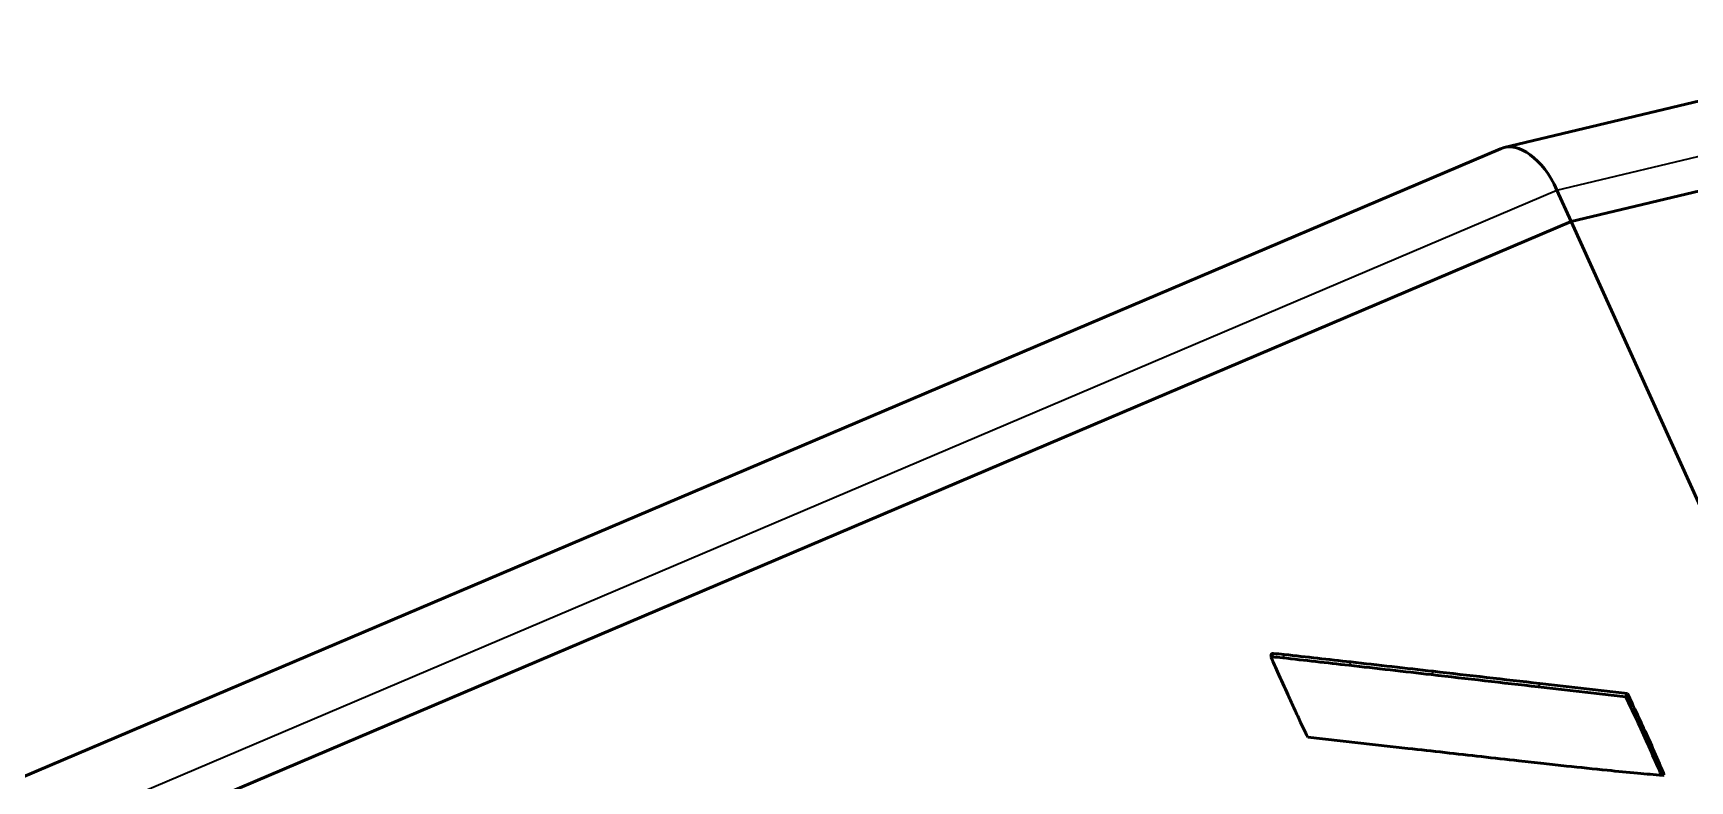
# Model space of a CAD drawing. Header units: inches. Extents: x -20.7 to 49, y -43 to 17.2.
# Drawn here: x 40.21 to 45.81, y -35.36 to -32.83 of the extents above; entities that cross this region are included whole.
import ezdxf

# ---------------------------------------------------------------- set-up
doc = ezdxf.new("R2010")
doc.units = ezdxf.units.IN
doc.header["$MEASUREMENT"] = 0
doc.layers.add('Visible (ANSI)', color=7, linetype='Continuous', lineweight=50)
doc.layers.add('Visible Narrow (ANSI)', color=7, linetype='Continuous', lineweight=35)

msp = doc.modelspace()

# ---------------------------------------------------------------- linework, layer by layer
at = {"layer": 'Visible (ANSI)'}
for p, q in [((45.17876914917176, -33.21849583435623), (46.79683941210926, -32.83154029884162)), ((45.40561047673761, -33.46874794693243), (47.11038489363611, -33.06105743278568)), ((45.40561047673764, -33.46874794693246), (47.11038489363612, -33.0610574327857)), ((37.09776357228964, -36.654455913414), (45.16682584386283, -33.22243310951301)), ((45.40561047673764, -33.46874794693246), (45.35739217471433, -33.36216893979913)), ((37.1836755626571, -36.96579223381616), (45.40561047673761, -33.46874794693243)), ((37.18367556265713, -36.96579223381617), (45.40561047673764, -33.46874794693246)), ((46.75572293338976, -36.45296014666563), (45.40561047673761, -33.46874794693243)), ((44.392976902065, -34.93035323247435), (44.39088107720572, -34.93471712820623)), ((45.29377054182771, -35.04229541227657), (45.59006659987312, -35.07637358283996)), ((45.29918894987118, -35.03101328265115), (45.59548500791659, -35.06509145321454)), ((45.59548500791659, -35.06509145321454), (45.59006659987312, -35.07637358283996)), ((45.59006659987312, -35.07637358283996), (45.6070107437057, -35.11169249393373)), ((45.59548500791659, -35.06509145321454), (45.61242915174918, -35.10041036430832)), ((44.51551116909047, -35.21242738033318), (44.5110637651258, -35.2050845091854)), ((44.85380093158267, -35.25037971727937), (44.51551116909047, -35.21242738033318))]:
    msp.add_line(p, q, dxfattribs=at)
for centre, major_axis, ratio, start_param, end_param in [((45.24685033153754, -33.44509586862888), (0.07413537607440328, -0.2248817762006557), 0.5628905241386454, 1.75834096032667, 3.188785650655518), ((44.40323620997604, -34.93836194678643), (-0.01152009261817695, 0.005532693257067033), 0.9772838841927122, 0.3605728103641015, 0.8241863757260548), ((44.39965655413089, -34.94198169110044), (0.002440387276303852, -0.0156380729597333), 0.566356698265806, 3.901016498550446, 4.311863501143626), ((44.39220542740122, -34.95680458429939), (0.01450388807410944, -0.006965704739412077), 0.9772838841927124, 2.071088146820401, 2.093962715123187), ((44.39235311952501, -34.95917264468415), (0.01668064493610099, -0.008011124113351465), 0.9772838841927121, 1.965017127181994, 2.071088146820163), ((45.18478076206922, -34.63972761174394), (-0.775001626194542, 0.3722058852805562), 0.9772838841927122, 0.824186375726204, 0.8469541086235202), ((44.39400705567326, -34.93248921766671), (-0.002157146983820906, 0.001036001442649609), 0.9772838841927121, 5.598268352885269, 6.348052584792035), ((44.39709172511159, -34.94261872027506), (0.01180218256533982, -0.005668171087002895), 0.9772838841927121, 2.188878897184177, 2.330732614574291), ((44.36049086104294, -35.66205901953469), (0.663437136541512, -0.3186254046291631), 0.9772838841927121, 1.914483801965229, 1.965017127182037), ((44.39762383544469, -34.94552245467398), (0.01450388807410944, -0.006965704739412071), 0.9772838841927122, 2.071088146820051, 2.18887889718404), ((44.39777152756848, -34.94789051505873), (0.01668064493610099, -0.008011124113351465), 0.9772838841927121, 1.965017127181994, 2.071088146820163), ((44.36590926908642, -35.65077688990928), (0.663437136541512, -0.3186254046291631), 0.9772838841927121, 1.914483801965229, 1.965017127182037), ((13.65216588842815, -352.2601145921999), (293.2783328325986, -140.8512160697863), 0.9772838841927122, 1.913788052194887, 1.914484378262618), ((13.65758429647162, -352.2488324625745), (293.2783328325986, -140.8512160697863), 0.9772838841927122, 1.913788052194887, 1.914484378262618), ((46.38361326996324, -34.15001702803793), (-1.957352539938684, 0.9400472338507615), 0.9772838841927121, 0.846955089304001, 0.8627471317012967), ((101.1700946789805, -10.75115944057132), (-56.36893084101175, 27.0720048795496), 0.9772838841927122, 0.8627471317013029, 0.8641351458935942), ((29.54640928567714, -189.59280442373), (142.9215856144009, -68.64018538969536), 0.9772838841927122, 1.912015789725281, 1.913788052194885), ((29.55182769372061, -189.5815222941046), (142.9215856144009, -68.64018538969536), 0.9772838841927122, 1.912015789725281, 1.913788052194885), ((2.305488780732852, -463.2840303760935), (395.9516656152449, -190.1615883727692), 0.9772838841927124, 1.911187406661858, 1.912015789725283), ((2.310907188776326, -463.2727482464681), (395.9516656152449, -190.1615883727692), 0.9772838841927124, 1.911187406661858, 1.912015789725283), ((63.10054503433716, -27.07307677461667), (-18.53615653149312, 8.902260741542538), 0.9772838841927122, 0.8641351458935844, 0.8668070890265804), ((41.6208531243535, -36.91470760968179), (3.997758965389621, -1.919982313014667), 0.9772838841927123, 0.86582364910777, 0.8838074725111875), ((41.62627153239698, -36.90342548005638), (3.997758965389621, -1.919982313014667), 0.9772838841927123, 0.86582364910777, 0.8838074725111875), ((55.06985033952252, -30.54167077486063), (-10.54570994066508, 5.064731700823435), 0.9772838841927122, 0.8668070441300202, 0.8708816380710198), ((71.09947257164984, -23.54029241901717), (-26.52482761414756, 12.73893706844908), 0.9772838841927122, 0.8708816380710216, 0.8722821975205957), ((39.47702321849534, -37.82920678341537), (6.135277758909573, -2.946557029705916), 0.977283884192712, 0.8527808368338681, 0.8658236491077709), ((44.56186315027191, -35.17577196136722), (-0.05370919849308816, 0.02579462945257195), 0.9772838841927124, 0.8722821975206649, 0.981750789022116), ((39.47160481045186, -37.84048891304079), (6.135277758909573, -2.946557029705916), 0.977283884192712, 0.8527808368338681, 0.8658236491077709), ((220.2333708465924, 1764.155684893194), (-1663.182865691908, 798.7679380080664), 0.9772838841927125, 1.914026365572703, 1.914162365572231), ((59.06095673658211, 108.1413647913923), (-132.5600651988227, 63.66391340679608), 0.9772838841927121, 1.914162115030392, 1.91502611502224), ((-0.4746754585611976, -54.43103384970409), (45.63252974741012, -21.91569095877289), 0.9772838841927122, 0.8510780536379414, 0.8527808368338654), ((-0.4692570505177237, -54.41975172007866), (45.63252974741012, -21.91569095877289), 0.9772838841927122, 0.8510010291038892, 0.8527808368338654), ((49.98942999712905, 14.07547702880371), (-45.62525991612227, 21.91219951578906), 0.9772838841927118, 1.915025874309709, 1.916709874209985), ((48.5167009751282, -1.475149531366759), (-31.25623660695824, 15.01126555560421), 0.9772838841927121, 1.916708369054458, 1.918944368821666), ((47.82996126608928, -8.906529739109995), (-24.39121529510815, 11.71423849335958), 0.9772838841927121, 1.918943258641441, 1.924075096676024), ((46.25067659190838, -27.02762245810405), (-7.660297141715914, 3.678969930869261), 0.9772838841927121, 1.924075096676026, 1.936239245662104), ((48.82728577067149, 7.467156563686899), (-39.47094707491793, 18.95650060893401), 0.9772838841927121, 1.936239245662099, 1.938179307698094), ((45.71483279715904, -35.338259643399), (0.003270248282711951, -0.001570584649132682), 0.9772838841927121, 5.07977196128844, 6.359048259487014), ((45.71089137843799, -35.33671461560246), (0.007086877384841217, -0.003403576691640984), 0.9772838841927123, 0.07586295230707663, 0.8510010291041805)]:
    msp.add_ellipse(centre, major_axis=major_axis, ratio=ratio, start_param=start_param, end_param=end_param, dxfattribs=at)
at = {"layer": 'Visible Narrow (ANSI)'}
for p, q in [((45.35739217471434, -33.36216893979913), (47.06216659161284, -32.95447842565238)), ((37.13545726063384, -36.85921322668285), (45.35739217471434, -33.36216893979913)), ((44.39476724404823, -34.92993399080542), (44.3905262436358, -34.93876453955896)), ((44.39663975216476, -34.92974389742444), (44.39122134412128, -34.94102602704985)), ((44.39859329438099, -34.92976221143768), (44.39317488633752, -34.94104434106309)), ((44.43553377143898, -34.93296348834242), (44.43011536339551, -34.94424561796782)), ((44.66009859278669, -34.9581327420721), (44.65468018474322, -34.96941487169752)), ((44.93859733055595, -34.98968885779622), (44.93317892251248, -35.00097098742163)), ((45.29918894987118, -35.03101328265115), (45.29377054182771, -35.04229541227657)), ((45.61242915174918, -35.10041036430832), (45.6070107437057, -35.11169249393373)), ((45.6459679868745, -35.17195508705272), (45.64054957883103, -35.18323721667814)), ((45.68205046841321, -35.25212619594354), (45.67663206036974, -35.26340832556895)), ((45.71806441674607, -35.33375049875049), (45.7142108512694, -35.34177433617266)), ((45.71820997043028, -35.33958348817345), (45.71797730858583, -35.34006793324789))]:
    msp.add_line(p, q, dxfattribs=at)

doc.saveas('drawing.dxf')
